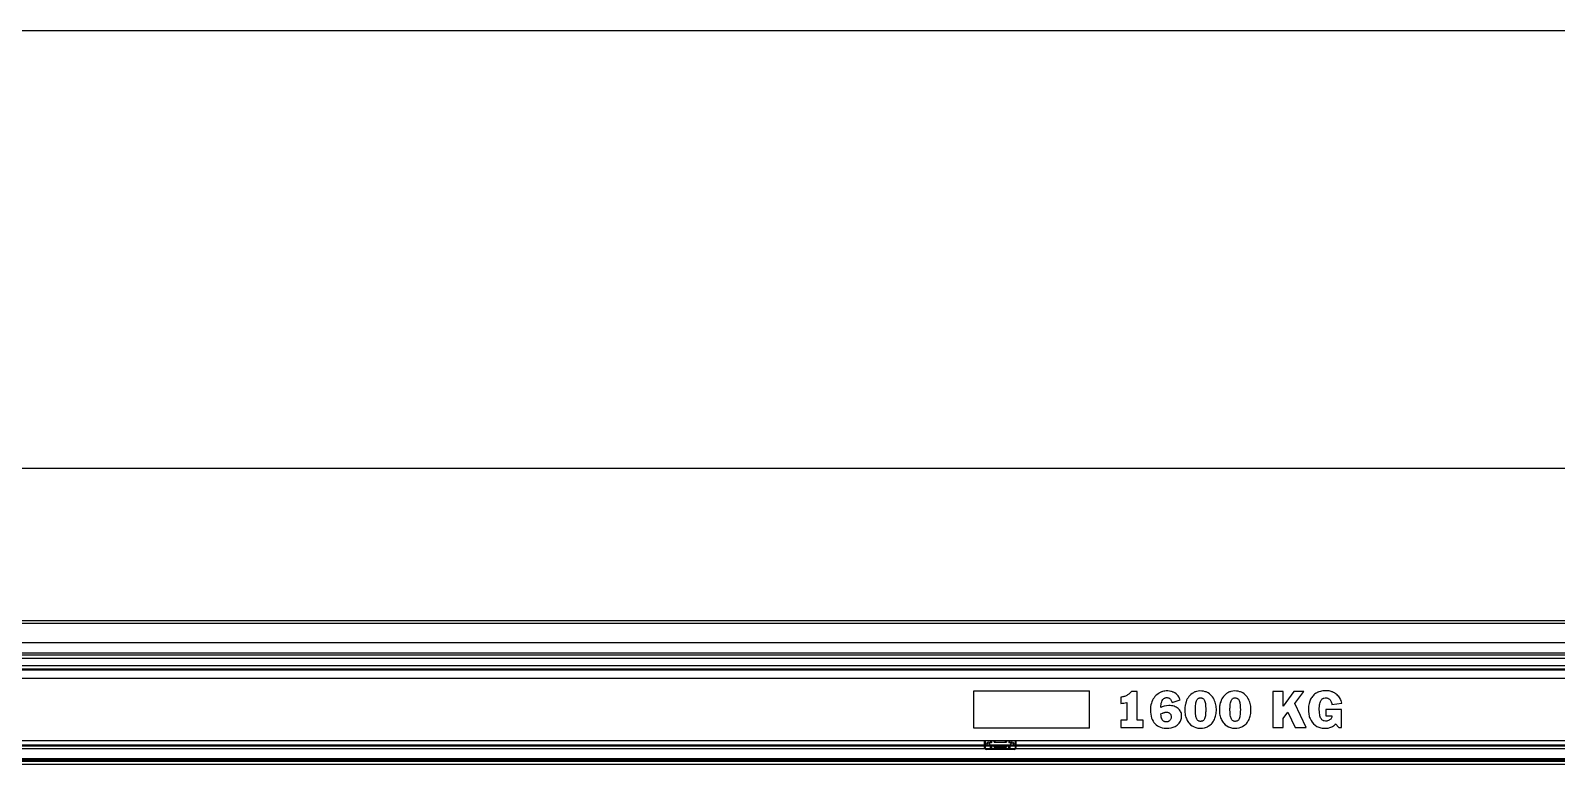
# Model space of a CAD drawing. Header units: centimetres. Extents: x 470464 to 524273, y 49611 to 59074.
# Drawn here: x 508490 to 508734.1, y 50569.8 to 50687.1 of the extents above; entities that cross this region are included whole.
import ezdxf

# ---------------------------------------------------------------- set-up
doc = ezdxf.new("R2010")
doc.units = ezdxf.units.CM
doc.header["$MEASUREMENT"] = 0
doc.layers.add('vinç', color=7, linetype='Continuous')

# ---------------------------------------------------------------- blocks, each defined once
blk = doc.blocks.new('dytjtyjtydhrshtjy')
at = {"color": 2, "linetype": 'Continuous', "lineweight": 25}
for p, q in [((427789.41, 68782.76), (427159.02, 68782.76)), ((427789.41, 68782.33), (427159.02, 68782.33)), ((427789.41, 68779.28), (427159.02, 68779.28)), ((427789.41, 68777.61), (427159.02, 68777.61)), ((427159.02, 68777.35), (427780.02, 68777.35)), ((427778.82, 68776.75), (427159.02, 68776.75)), ((427159.02, 68775.66), (427778.91, 68775.66)), ((427780.02, 68775.06), (427159.02, 68775.06)), ((427789.41, 68774.91), (427159.02, 68774.91)), ((427789.41, 68773.57), (427159.02, 68773.57)), ((427545.92, 68765.61), (427545.92, 68771.61)), ((427545.92, 68771.61), (427564.42, 68771.61)), ((427564.42, 68765.61), (427564.42, 68771.61)), ((427572.06, 68771.5), (427571.18, 68771.5)), ((427572.06, 68766.9), (427572.06, 68771.5)), ((427575.23, 68770.97), (427575.07, 68770.82)), ((427575.4, 68771.1), (427575.23, 68770.97)), ((427575.57, 68771.22), (427575.4, 68771.1)), ((427576.32, 68771.51), (427576.13, 68771.46)), ((427576.51, 68771.54), (427576.32, 68771.51)), ((427576.71, 68771.56), (427576.51, 68771.54)), ((427576.76, 68771.56), (427576.71, 68771.56)), ((427576.82, 68771.56), (427576.76, 68771.56)), ((427576.95, 68771.56), (427576.82, 68771.56)), ((427577.22, 68771.53), (427576.95, 68771.56)), ((427577.46, 68771.49), (427577.22, 68771.53)), ((427578.28, 68771.12), (427578.1, 68771.25)), ((427578.45, 68770.97), (427578.28, 68771.12)), ((427578.6, 68770.8), (427578.45, 68770.97)), ((427580.49, 68770.85), (427580.33, 68770.67)), ((427580.66, 68771.02), (427580.49, 68770.85)), ((427580.85, 68771.16), (427580.66, 68771.02)), ((427581.06, 68771.29), (427580.85, 68771.16)), ((427581.81, 68771.53), (427581.54, 68771.48)), ((427582.1, 68771.56), (427581.81, 68771.53)), ((427582.41, 68771.55), (427582.1, 68771.56)), ((427582.7, 68771.52), (427582.41, 68771.55)), ((427582.96, 68771.45), (427582.7, 68771.52)), ((427583.63, 68771.12), (427583.43, 68771.25)), ((427583.81, 68770.96), (427583.63, 68771.12)), ((427583.98, 68770.79), (427583.81, 68770.96)), ((427586.02, 68770.85), (427585.87, 68770.67)), ((427586.19, 68771.02), (427586.02, 68770.85)), ((427586.38, 68771.16), (427586.19, 68771.02)), ((427586.59, 68771.29), (427586.38, 68771.16)), ((427587.34, 68771.53), (427587.07, 68771.48)), ((427587.64, 68771.56), (427587.34, 68771.53)), ((427587.94, 68771.55), (427587.64, 68771.56)), ((427588.23, 68771.52), (427587.94, 68771.55)), ((427588.49, 68771.45), (427588.23, 68771.52)), ((427589.16, 68771.12), (427588.96, 68771.25)), ((427589.35, 68770.96), (427589.16, 68771.12)), ((427589.51, 68770.79), (427589.35, 68770.96)), ((427595.43, 68771.5), (427593.78, 68771.5)), ((427593.78, 68771.5), (427593.78, 68765.7)), ((427595.43, 68769.15), (427595.43, 68771.5)), ((427597.14, 68771.5), (427595.43, 68769.15)), ((427598.72, 68771.5), (427597.14, 68771.5)), ((427597.3, 68769.58), (427598.72, 68771.5)), ((427600.32, 68770.93), (427600.2, 68770.81)), ((427600.45, 68771.04), (427600.32, 68770.93)), ((427600.58, 68771.14), (427600.45, 68771.04)), ((427601.37, 68771.5), (427601.2, 68771.45)), ((427601.55, 68771.54), (427601.37, 68771.5)), ((427601.74, 68771.57), (427601.55, 68771.54)), ((427601.94, 68771.59), (427601.74, 68771.57)), ((427602.14, 68771.6), (427601.94, 68771.59)), ((427602.35, 68771.6), (427602.14, 68771.6)), ((427602.55, 68771.59), (427602.35, 68771.6)), ((427602.75, 68771.56), (427602.55, 68771.59)), ((427602.94, 68771.53), (427602.75, 68771.56)), ((427603.12, 68771.48), (427602.94, 68771.53)), ((427603.92, 68771.06), (427603.78, 68771.16)), ((427604.06, 68770.94), (427603.92, 68771.06)), ((427604.18, 68770.81), (427604.06, 68770.94)), ((427569.44, 68770.56), (427569.44, 68769.56)), ((427570.41, 68769.73), (427570.41, 68766.9)), ((427574.19, 68768.79), (427574.18, 68768.49)), ((427574.18, 68768.49), (427574.19, 68768.15)), ((427574.22, 68769.08), (427574.19, 68768.79)), ((427574.27, 68769.35), (427574.22, 68769.08)), ((427574.34, 68769.6), (427574.27, 68769.35)), ((427574.43, 68769.85), (427574.34, 68769.6)), ((427574.53, 68770.07), (427574.43, 68769.85)), ((427574.64, 68770.28), (427574.53, 68770.07)), ((427574.77, 68770.48), (427574.64, 68770.28)), ((427574.91, 68770.66), (427574.77, 68770.48)), ((427575.07, 68770.82), (427574.91, 68770.66)), ((427575.84, 68768.99), (427575.85, 68769.19)), ((427575.84, 68768.92), (427575.84, 68768.92)), ((427575.85, 68768.92), (427575.84, 68768.92)), ((427575.85, 68769.19), (427575.88, 68769.4)), ((427575.87, 68768.93), (427575.85, 68768.92)), ((427576.04, 68769.01), (427575.87, 68768.93)), ((427575.88, 68769.4), (427575.93, 68769.62)), ((427575.93, 68769.62), (427575.99, 68769.83)), ((427575.99, 68769.83), (427576.08, 68770.03)), ((427576.22, 68769.08), (427576.04, 68769.01)), ((427576.08, 68770.03), (427576.19, 68770.21)), ((427576.19, 68770.21), (427576.34, 68770.35)), ((427576.4, 68769.13), (427576.22, 68769.08)), ((427576.34, 68770.35), (427576.42, 68770.41)), ((427576.77, 68769.19), (427576.4, 68769.13)), ((427576.51, 68770.45), (427576.61, 68770.48)), ((427576.61, 68770.48), (427576.72, 68770.5)), ((427576.72, 68770.5), (427576.84, 68770.5)), ((427577.14, 68769.22), (427576.77, 68769.19)), ((427576.84, 68770.5), (427576.96, 68770.49)), ((427576.96, 68770.49), (427577.06, 68770.46)), ((427577.24, 68769.22), (427577.14, 68769.22)), ((427577.16, 68770.42), (427577.24, 68770.36)), ((427577.24, 68770.36), (427577.32, 68770.3)), ((427577.35, 68769.22), (427577.24, 68769.22)), ((427577.32, 68770.3), (427577.39, 68770.23)), ((427577.57, 68769.2), (427577.35, 68769.22)), ((427577.39, 68770.23), (427577.45, 68770.14)), ((427577.45, 68770.14), (427577.55, 68769.95)), ((427577.55, 68769.95), (427577.64, 68769.71)), ((427577.78, 68769.17), (427577.57, 68769.2)), ((427577.64, 68769.71), (427578.96, 68770.13)), ((427577.97, 68769.12), (427577.78, 68769.17)), ((427578.16, 68769.05), (427577.97, 68769.12)), ((427578.32, 68768.97), (427578.16, 68769.05)), ((427578.48, 68768.88), (427578.32, 68768.97)), ((427578.62, 68768.78), (427578.48, 68768.88)), ((427578.73, 68770.6), (427578.6, 68770.8)), ((427578.74, 68768.66), (427578.62, 68768.78)), ((427578.86, 68770.38), (427578.73, 68770.6)), ((427578.85, 68768.53), (427578.74, 68768.66)), ((427578.94, 68768.4), (427578.85, 68768.53)), ((427578.96, 68770.13), (427578.86, 68770.38)), ((427579.7, 68768.99), (427579.68, 68768.78)), ((427579.68, 68768.78), (427579.68, 68768.58)), ((427579.68, 68768.58), (427579.68, 68768.35)), ((427579.73, 68769.21), (427579.7, 68768.99)), ((427579.77, 68769.42), (427579.75, 68769.31)), ((427579.83, 68769.64), (427579.77, 68769.42)), ((427579.9, 68769.85), (427579.83, 68769.64)), ((427579.98, 68770.07), (427579.9, 68769.85)), ((427580.08, 68770.28), (427579.98, 68770.07)), ((427580.2, 68770.48), (427580.08, 68770.28)), ((427580.33, 68770.67), (427580.2, 68770.48)), ((427581.39, 68769.14), (427581.4, 68769.25)), ((427581.4, 68769.25), (427581.43, 68769.47)), ((427581.43, 68769.47), (427581.46, 68769.66)), ((427581.46, 68769.66), (427581.5, 68769.83)), ((427581.5, 68769.83), (427581.55, 68769.97)), ((427581.55, 68769.97), (427581.6, 68770.09)), ((427581.6, 68770.09), (427581.66, 68770.19)), ((427581.66, 68770.19), (427581.72, 68770.27)), ((427581.72, 68770.27), (427581.8, 68770.34)), ((427581.87, 68770.39), (427581.96, 68770.42)), ((427581.96, 68770.42), (427582.04, 68770.44)), ((427582.04, 68770.44), (427582.14, 68770.45)), ((427582.14, 68770.45), (427582.23, 68770.46)), ((427582.23, 68770.46), (427582.33, 68770.45)), ((427582.33, 68770.45), (427582.42, 68770.43)), ((427582.42, 68770.43), (427582.5, 68770.4)), ((427582.58, 68770.36), (427582.66, 68770.3)), ((427582.66, 68770.3), (427582.72, 68770.23)), ((427582.72, 68770.23), (427582.79, 68770.14)), ((427582.79, 68770.14), (427582.84, 68770.02)), ((427582.84, 68770.02), (427582.89, 68769.89)), ((427582.89, 68769.89), (427582.93, 68769.74)), ((427582.93, 68769.74), (427582.97, 68769.56)), ((427582.97, 68769.56), (427582.98, 68769.46)), ((427583, 68769.36), (427583.01, 68769.25)), ((427583.01, 68769.25), (427583.02, 68769.13)), ((427584.12, 68770.61), (427583.98, 68770.79)), ((427584.25, 68770.42), (427584.12, 68770.61)), ((427584.36, 68770.21), (427584.25, 68770.42)), ((427584.46, 68770), (427584.36, 68770.21)), ((427584.54, 68769.78), (427584.46, 68770)), ((427584.61, 68769.56), (427584.54, 68769.78)), ((427584.66, 68769.34), (427584.61, 68769.56)), ((427584.69, 68769.12), (427584.66, 68769.34)), ((427584.72, 68768.91), (427584.69, 68769.12)), ((427584.73, 68768.7), (427584.72, 68768.91)), ((427585.22, 68768.78), (427585.21, 68768.58)), ((427585.21, 68768.58), (427585.22, 68768.35)), ((427585.23, 68768.99), (427585.22, 68768.78)), ((427585.26, 68769.21), (427585.23, 68768.99)), ((427585.3, 68769.42), (427585.28, 68769.31)), ((427585.36, 68769.64), (427585.3, 68769.42)), ((427585.43, 68769.85), (427585.36, 68769.64)), ((427585.52, 68770.07), (427585.43, 68769.85)), ((427585.62, 68770.28), (427585.52, 68770.07)), ((427585.73, 68770.48), (427585.62, 68770.28)), ((427585.87, 68770.67), (427585.73, 68770.48)), ((427586.93, 68769.14), (427586.94, 68769.25)), ((427586.94, 68769.25), (427586.96, 68769.47)), ((427586.96, 68769.47), (427586.99, 68769.66)), ((427586.99, 68769.66), (427587.03, 68769.83)), ((427587.03, 68769.83), (427587.08, 68769.97)), ((427587.08, 68769.97), (427587.13, 68770.09)), ((427587.13, 68770.09), (427587.19, 68770.19)), ((427587.19, 68770.19), (427587.26, 68770.27)), ((427587.26, 68770.27), (427587.33, 68770.34)), ((427587.41, 68770.39), (427587.49, 68770.42)), ((427587.49, 68770.42), (427587.58, 68770.44)), ((427587.58, 68770.44), (427587.67, 68770.45)), ((427587.67, 68770.45), (427587.77, 68770.46)), ((427587.77, 68770.46), (427587.86, 68770.45)), ((427587.86, 68770.45), (427587.95, 68770.43)), ((427587.95, 68770.43), (427588.04, 68770.4)), ((427588.12, 68770.36), (427588.19, 68770.3)), ((427588.19, 68770.3), (427588.26, 68770.23)), ((427588.26, 68770.23), (427588.32, 68770.14)), ((427588.32, 68770.14), (427588.38, 68770.02)), ((427588.38, 68770.02), (427588.43, 68769.89)), ((427588.43, 68769.89), (427588.47, 68769.74)), ((427588.47, 68769.74), (427588.5, 68769.56)), ((427588.5, 68769.56), (427588.52, 68769.46)), ((427588.53, 68769.36), (427588.54, 68769.25)), ((427588.54, 68769.25), (427588.55, 68769.13)), ((427589.66, 68770.61), (427589.51, 68770.79)), ((427589.78, 68770.42), (427589.66, 68770.61)), ((427589.9, 68770.21), (427589.78, 68770.42)), ((427589.99, 68770), (427589.9, 68770.21)), ((427590.07, 68769.78), (427589.99, 68770)), ((427590.14, 68769.56), (427590.07, 68769.78)), ((427590.19, 68769.34), (427590.14, 68769.56)), ((427590.23, 68769.12), (427590.19, 68769.34)), ((427590.25, 68768.91), (427590.23, 68769.12)), ((427590.27, 68768.7), (427590.25, 68768.91)), ((427599.1, 68765.7), (427597.3, 68769.58)), ((427599.46, 68768.94), (427599.45, 68768.73)), ((427599.45, 68768.73), (427599.46, 68768.29)), ((427599.48, 68769.15), (427599.46, 68768.94)), ((427599.55, 68769.55), (427599.48, 68769.15)), ((427599.66, 68769.91), (427599.55, 68769.55)), ((427599.73, 68770.08), (427599.66, 68769.91)), ((427599.81, 68770.24), (427599.73, 68770.08)), ((427599.89, 68770.4), (427599.81, 68770.24)), ((427599.99, 68770.54), (427599.89, 68770.4)), ((427600.09, 68770.68), (427599.99, 68770.54)), ((427600.2, 68770.81), (427600.09, 68770.68)), ((427601.2, 68768.82), (427601.22, 68769.09)), ((427601.2, 68768.54), (427601.2, 68768.82)), ((427601.21, 68768.26), (427601.2, 68768.54)), ((427601.22, 68769.09), (427601.24, 68769.32)), ((427601.24, 68769.32), (427601.28, 68769.52)), ((427601.28, 68769.52), (427601.33, 68769.7)), ((427601.33, 68769.7), (427601.38, 68769.86)), ((427601.38, 68769.86), (427601.44, 68769.99)), ((427601.44, 68769.99), (427601.51, 68770.11)), ((427601.51, 68770.11), (427601.59, 68770.2)), ((427601.59, 68770.2), (427601.67, 68770.28)), ((427601.67, 68770.28), (427601.76, 68770.34)), ((427601.85, 68770.39), (427601.94, 68770.42)), ((427601.94, 68770.42), (427602.14, 68770.45)), ((427602.14, 68770.45), (427602.24, 68770.45)), ((427602.24, 68770.45), (427602.38, 68770.44)), ((427602.25, 68768.6), (427602.25, 68767.59)), ((427604.77, 68768.6), (427602.25, 68768.6)), ((427602.38, 68770.44), (427602.51, 68770.41)), ((427602.62, 68770.37), (427602.73, 68770.3)), ((427602.73, 68770.3), (427602.83, 68770.23)), ((427602.83, 68770.23), (427602.91, 68770.14)), ((427602.91, 68770.14), (427602.99, 68770.04)), ((427602.99, 68770.04), (427603.05, 68769.94)), ((427603.05, 68769.94), (427603.11, 68769.82)), ((427603.11, 68769.82), (427603.18, 68769.57)), ((427603.18, 68769.57), (427603.21, 68769.43)), ((427603.21, 68769.39), (427604.8, 68769.6)), ((427604.3, 68770.67), (427604.18, 68770.81)), ((427604.41, 68770.53), (427604.3, 68770.67)), ((427604.51, 68770.37), (427604.41, 68770.53)), ((427604.59, 68770.2), (427604.51, 68770.37)), ((427604.67, 68770.02), (427604.59, 68770.2)), ((427604.74, 68769.83), (427604.67, 68770.02)), ((427604.79, 68769.63), (427604.74, 68769.83)), ((427604.77, 68765.7), (427604.77, 68768.6)), ((427569.44, 68766.9), (427569.44, 68765.7)), ((427570.41, 68766.9), (427569.44, 68766.9)), ((427573, 68766.9), (427572.06, 68766.9)), ((427573, 68765.7), (427573, 68766.9)), ((427574.19, 68768.15), (427574.23, 68767.83)), ((427574.23, 68767.83), (427574.29, 68767.53)), ((427574.29, 68767.53), (427574.37, 68767.24)), ((427574.37, 68767.24), (427574.47, 68766.98)), ((427574.47, 68766.98), (427574.6, 68766.74)), ((427574.6, 68766.74), (427574.75, 68766.52)), ((427574.75, 68766.52), (427574.92, 68766.32)), ((427574.92, 68766.32), (427575.11, 68766.15)), ((427575.11, 68766.15), (427575.32, 68765.99)), ((427575.32, 68765.99), (427575.55, 68765.87)), ((427575.84, 68767.9), (427576.1, 68768.01)), ((427575.88, 68767.58), (427575.84, 68767.9)), ((427575.9, 68767.48), (427575.89, 68767.55)), ((427575.91, 68767.4), (427575.9, 68767.48)), ((427575.93, 68767.33), (427575.91, 68767.4)), ((427575.95, 68767.25), (427575.93, 68767.33)), ((427575.97, 68767.17), (427575.95, 68767.25)), ((427576, 68767.1), (427575.97, 68767.17)), ((427576.04, 68767.03), (427576, 68767.1)), ((427576.08, 68766.95), (427576.04, 68767.03)), ((427576.12, 68766.89), (427576.08, 68766.95)), ((427576.1, 68768.01), (427576.11, 68768.02)), ((427576.11, 68768.02), (427576.15, 68768.03)), ((427576.17, 68766.83), (427576.12, 68766.89)), ((427576.15, 68768.03), (427576.23, 68768.06)), ((427576.23, 68766.77), (427576.17, 68766.83)), ((427576.23, 68768.06), (427576.3, 68768.09)), ((427576.3, 68766.72), (427576.23, 68766.77)), ((427576.3, 68768.09), (427576.39, 68768.11)), ((427576.38, 68766.68), (427576.3, 68766.72)), ((427576.42, 68766.66), (427576.38, 68766.68)), ((427576.39, 68768.11), (427576.47, 68768.13)), ((427576.46, 68766.65), (427576.42, 68766.66)), ((427576.5, 68766.63), (427576.46, 68766.65)), ((427576.47, 68768.13), (427576.55, 68768.15)), ((427576.55, 68766.62), (427576.5, 68766.63)), ((427576.55, 68768.15), (427576.64, 68768.16)), ((427576.6, 68766.62), (427576.55, 68766.62)), ((427576.65, 68766.61), (427576.6, 68766.62)), ((427576.64, 68768.16), (427576.72, 68768.16)), ((427576.71, 68766.61), (427576.65, 68766.61)), ((427576.76, 68766.61), (427576.71, 68766.61)), ((427576.72, 68768.16), (427576.76, 68768.16)), ((427576.76, 68768.16), (427576.78, 68768.16)), ((427576.82, 68766.61), (427576.76, 68766.61)), ((427576.78, 68768.16), (427576.81, 68768.16)), ((427576.81, 68768.16), (427576.91, 68768.16)), ((427576.87, 68766.62), (427576.82, 68766.61)), ((427576.92, 68766.63), (427576.87, 68766.62)), ((427576.91, 68768.16), (427577, 68768.14)), ((427576.97, 68766.65), (427576.92, 68766.63)), ((427577.02, 68766.66), (427576.97, 68766.65)), ((427577, 68768.14), (427577.09, 68768.11)), ((427577.07, 68766.68), (427577.02, 68766.66)), ((427577.11, 68766.71), (427577.07, 68766.68)), ((427577.09, 68768.11), (427577.17, 68768.08)), ((427577.15, 68766.73), (427577.11, 68766.71)), ((427577.23, 68766.79), (427577.15, 68766.73)), ((427577.17, 68768.08), (427577.24, 68768.03)), ((427577.3, 68766.86), (427577.23, 68766.79)), ((427577.24, 68768.03), (427577.3, 68767.98)), ((427577.3, 68767.98), (427577.36, 68767.92)), ((427577.36, 68766.94), (427577.3, 68766.86)), ((427577.36, 68767.92), (427577.4, 68767.85)), ((427577.4, 68767.02), (427577.36, 68766.94)), ((427577.4, 68767.85), (427577.44, 68767.78)), ((427577.45, 68767.11), (427577.4, 68767.02)), ((427577.44, 68767.78), (427577.47, 68767.69)), ((427577.48, 68767.21), (427577.45, 68767.11)), ((427577.47, 68767.69), (427577.49, 68767.61)), ((427577.5, 68767.3), (427577.48, 68767.21)), ((427577.49, 68767.61), (427577.5, 68767.51)), ((427577.51, 68767.41), (427577.5, 68767.3)), ((427578.15, 68765.9), (427578.3, 68765.98)), ((427578.3, 68765.98), (427578.44, 68766.08)), ((427578.44, 68766.08), (427578.57, 68766.19)), ((427578.57, 68766.19), (427578.68, 68766.3)), ((427578.68, 68766.3), (427578.79, 68766.43)), ((427578.79, 68766.43), (427578.89, 68766.57)), ((427578.89, 68766.57), (427578.97, 68766.72)), ((427579.02, 68768.26), (427578.94, 68768.4)), ((427578.97, 68766.72), (427579.04, 68766.88)), ((427579.08, 68768.11), (427579.02, 68768.26)), ((427579.04, 68766.88), (427579.09, 68767.05)), ((427579.13, 68767.95), (427579.08, 68768.11)), ((427579.09, 68767.05), (427579.13, 68767.23)), ((427579.15, 68767.79), (427579.13, 68767.95)), ((427579.13, 68767.23), (427579.15, 68767.42)), ((427579.16, 68767.62), (427579.15, 68767.79)), ((427579.15, 68767.42), (427579.16, 68767.62)), ((427579.68, 68768.35), (427579.7, 68768.13)), ((427579.7, 68768.13), (427579.72, 68767.92)), ((427579.72, 68767.92), (427579.76, 68767.71)), ((427579.76, 68767.71), (427579.81, 68767.52)), ((427579.81, 68767.52), (427579.86, 68767.33)), ((427579.86, 68767.33), (427579.93, 68767.15)), ((427579.93, 68767.15), (427580, 68766.98)), ((427580, 68766.98), (427580.08, 68766.82)), ((427580.08, 68766.82), (427580.17, 68766.67)), ((427580.17, 68766.67), (427580.27, 68766.53)), ((427580.27, 68766.53), (427580.38, 68766.4)), ((427580.38, 68766.4), (427580.61, 68766.17)), ((427580.61, 68766.17), (427580.87, 68765.97)), ((427580.87, 68765.97), (427581.16, 68765.81)), ((427581.39, 68768.03), (427581.39, 68768.16)), ((427581.4, 68767.91), (427581.39, 68768.03)), ((427581.41, 68767.8), (427581.4, 68767.91)), ((427581.43, 68767.69), (427581.41, 68767.8)), ((427581.46, 68767.5), (427581.43, 68767.69)), ((427581.5, 68767.34), (427581.46, 68767.5)), ((427581.54, 68767.19), (427581.5, 68767.34)), ((427581.6, 68767.07), (427581.54, 68767.19)), ((427581.66, 68766.97), (427581.6, 68767.07)), ((427581.72, 68766.89), (427581.66, 68766.97)), ((427581.79, 68766.82), (427581.72, 68766.89)), ((427581.87, 68766.77), (427581.79, 68766.82)), ((427581.95, 68766.74), (427581.87, 68766.77)), ((427582.04, 68766.71), (427581.95, 68766.74)), ((427582.13, 68766.7), (427582.04, 68766.71)), ((427582.23, 68766.7), (427582.13, 68766.7)), ((427582.32, 68766.71), (427582.23, 68766.7)), ((427582.41, 68766.72), (427582.32, 68766.71)), ((427582.5, 68766.75), (427582.41, 68766.72)), ((427582.58, 68766.79), (427582.5, 68766.75)), ((427582.65, 68766.85), (427582.58, 68766.79)), ((427582.72, 68766.92), (427582.65, 68766.85)), ((427582.78, 68767.02), (427582.72, 68766.92)), ((427582.84, 68767.13), (427582.78, 68767.02)), ((427582.89, 68767.26), (427582.84, 68767.13)), ((427582.93, 68767.41), (427582.89, 68767.26)), ((427582.97, 68767.59), (427582.93, 68767.41)), ((427583, 68767.79), (427582.97, 68767.59)), ((427583.02, 68768.03), (427583, 68767.79)), ((427583.02, 68768.15), (427583.02, 68768.03)), ((427583.43, 68765.91), (427583.7, 68766.09)), ((427583.7, 68766.09), (427583.95, 68766.31)), ((427583.95, 68766.31), (427584.06, 68766.43)), ((427584.06, 68766.43), (427584.16, 68766.57)), ((427584.16, 68766.57), (427584.26, 68766.71)), ((427584.26, 68766.71), (427584.35, 68766.86)), ((427584.35, 68766.86), (427584.43, 68767.02)), ((427584.43, 68767.02), (427584.5, 68767.19)), ((427584.5, 68767.19), (427584.56, 68767.37)), ((427584.56, 68767.37), (427584.62, 68767.56)), ((427584.62, 68767.56), (427584.66, 68767.76)), ((427584.66, 68767.76), (427584.69, 68767.97)), ((427584.69, 68767.97), (427584.72, 68768.18)), ((427584.72, 68768.18), (427584.73, 68768.4)), ((427585.22, 68768.35), (427585.23, 68768.13)), ((427585.23, 68768.13), (427585.26, 68767.92)), ((427585.26, 68767.92), (427585.29, 68767.71)), ((427585.29, 68767.71), (427585.34, 68767.52)), ((427585.34, 68767.52), (427585.4, 68767.33)), ((427585.4, 68767.33), (427585.46, 68767.15)), ((427585.46, 68767.15), (427585.53, 68766.98)), ((427585.53, 68766.98), (427585.62, 68766.82)), ((427585.62, 68766.82), (427585.71, 68766.67)), ((427585.71, 68766.67), (427585.8, 68766.53)), ((427585.8, 68766.53), (427585.91, 68766.4)), ((427585.91, 68766.4), (427586.14, 68766.17)), ((427586.14, 68766.17), (427586.4, 68765.97)), ((427586.4, 68765.97), (427586.69, 68765.81)), ((427586.93, 68768.03), (427586.92, 68768.16)), ((427586.94, 68767.91), (427586.93, 68768.03)), ((427586.95, 68767.8), (427586.94, 68767.91)), ((427586.96, 68767.69), (427586.95, 68767.8)), ((427586.99, 68767.5), (427586.96, 68767.69)), ((427587.03, 68767.34), (427586.99, 68767.5)), ((427587.08, 68767.19), (427587.03, 68767.34)), ((427587.13, 68767.07), (427587.08, 68767.19)), ((427587.19, 68766.97), (427587.13, 68767.07)), ((427587.25, 68766.89), (427587.19, 68766.97)), ((427587.33, 68766.82), (427587.25, 68766.89)), ((427587.4, 68766.77), (427587.33, 68766.82)), ((427587.49, 68766.74), (427587.4, 68766.77)), ((427587.57, 68766.71), (427587.49, 68766.74)), ((427587.67, 68766.7), (427587.57, 68766.71)), ((427587.76, 68766.7), (427587.67, 68766.7)), ((427587.86, 68766.71), (427587.76, 68766.7)), ((427587.95, 68766.72), (427587.86, 68766.71)), ((427588.03, 68766.75), (427587.95, 68766.72)), ((427588.11, 68766.79), (427588.03, 68766.75)), ((427588.19, 68766.85), (427588.11, 68766.79)), ((427588.26, 68766.92), (427588.19, 68766.85)), ((427588.32, 68767.02), (427588.26, 68766.92)), ((427588.37, 68767.13), (427588.32, 68767.02)), ((427588.42, 68767.26), (427588.37, 68767.13)), ((427588.47, 68767.41), (427588.42, 68767.26)), ((427588.5, 68767.59), (427588.47, 68767.41)), ((427588.53, 68767.79), (427588.5, 68767.59)), ((427588.55, 68768.03), (427588.53, 68767.79)), ((427588.56, 68768.15), (427588.55, 68768.03)), ((427588.97, 68765.91), (427589.24, 68766.09)), ((427589.24, 68766.09), (427589.48, 68766.31)), ((427589.48, 68766.31), (427589.59, 68766.43)), ((427589.59, 68766.43), (427589.7, 68766.57)), ((427589.7, 68766.57), (427589.79, 68766.71)), ((427589.79, 68766.71), (427589.88, 68766.86)), ((427589.88, 68766.86), (427589.96, 68767.02)), ((427589.96, 68767.02), (427590.03, 68767.19)), ((427590.03, 68767.19), (427590.1, 68767.37)), ((427590.1, 68767.37), (427590.15, 68767.56)), ((427590.15, 68767.56), (427590.19, 68767.76)), ((427590.19, 68767.76), (427590.23, 68767.97)), ((427590.23, 68767.97), (427590.25, 68768.18)), ((427590.25, 68768.18), (427590.27, 68768.4)), ((427595.43, 68767.17), (427596.19, 68768.18)), ((427595.43, 68765.7), (427595.43, 68767.17)), ((427596.19, 68768.18), (427597.33, 68765.7)), ((427599.46, 68768.29), (427599.51, 68767.88)), ((427599.51, 68767.88), (427599.59, 68767.5)), ((427599.59, 68767.5), (427599.65, 68767.32)), ((427599.65, 68767.32), (427599.71, 68767.15)), ((427599.71, 68767.15), (427599.87, 68766.83)), ((427599.87, 68766.83), (427600.06, 68766.55)), ((427600.06, 68766.55), (427600.28, 68766.29)), ((427600.28, 68766.29), (427600.53, 68766.08)), ((427600.53, 68766.08), (427600.81, 68765.9)), ((427601.23, 68768.01), (427601.21, 68768.26)), ((427601.26, 68767.79), (427601.23, 68768.01)), ((427601.3, 68767.6), (427601.26, 68767.79)), ((427601.35, 68767.43), (427601.3, 68767.6)), ((427601.41, 68767.28), (427601.35, 68767.43)), ((427601.47, 68767.15), (427601.41, 68767.28)), ((427601.55, 68767.05), (427601.47, 68767.15)), ((427601.62, 68766.96), (427601.55, 68767.05)), ((427601.71, 68766.89), (427601.62, 68766.96)), ((427601.8, 68766.84), (427601.71, 68766.89)), ((427601.89, 68766.8), (427601.8, 68766.84)), ((427601.98, 68766.77), (427601.89, 68766.8)), ((427602.18, 68766.75), (427601.98, 68766.77)), ((427602.29, 68766.75), (427602.18, 68766.75)), ((427602.25, 68767.59), (427603.22, 68767.59)), ((427602.42, 68766.76), (427602.29, 68766.75)), ((427602.53, 68766.79), (427602.42, 68766.76)), ((427602.65, 68766.83), (427602.53, 68766.79)), ((427602.75, 68766.87), (427602.65, 68766.83)), ((427602.85, 68766.93), (427602.75, 68766.87)), ((427602.94, 68767), (427602.85, 68766.93)), ((427603.02, 68767.08), (427602.94, 68767)), ((427603.09, 68767.17), (427603.02, 68767.08)), ((427603.14, 68767.26), (427603.09, 68767.17)), ((427603.18, 68767.37), (427603.14, 68767.26)), ((427603.21, 68767.48), (427603.18, 68767.37)), ((427603.33, 68765.89), (427603.46, 68765.97)), ((427603.46, 68765.97), (427603.58, 68766.06)), ((427603.58, 68766.06), (427603.69, 68766.17)), ((427603.69, 68766.17), (427603.78, 68766.28)), ((427603.78, 68766.28), (427603.8, 68766.32)), ((427603.8, 68766.32), (427604.3, 68765.7)), ((427159.02, 68763.64), (427789.41, 68763.64)), ((427564.42, 68765.61), (427545.92, 68765.61)), ((427569.44, 68765.7), (427573, 68765.7)), ((427575.55, 68765.87), (427575.8, 68765.76)), ((427575.8, 68765.76), (427576.07, 68765.68)), ((427576.07, 68765.68), (427576.36, 68765.63)), ((427576.36, 68765.63), (427576.61, 68765.61)), ((427576.61, 68765.61), (427577.08, 68765.61)), ((427577.08, 68765.61), (427577.12, 68765.61)), ((427577.12, 68765.61), (427577.49, 68765.66)), ((427577.49, 68765.66), (427577.66, 68765.7)), ((427577.66, 68765.7), (427577.83, 68765.76)), ((427577.83, 68765.76), (427578, 68765.82)), ((427578, 68765.82), (427578.15, 68765.9)), ((427581.16, 68765.81), (427581.46, 68765.7)), ((427581.46, 68765.7), (427581.79, 68765.63)), ((427581.79, 68765.63), (427582.04, 68765.61)), ((427582.04, 68765.61), (427582.34, 68765.61)), ((427582.34, 68765.61), (427582.49, 68765.61)), ((427582.49, 68765.61), (427582.82, 68765.67)), ((427582.82, 68765.67), (427583.14, 68765.77)), ((427583.14, 68765.77), (427583.29, 68765.83)), ((427583.29, 68765.83), (427583.43, 68765.91)), ((427586.69, 68765.81), (427587, 68765.7)), ((427587, 68765.7), (427587.33, 68765.63)), ((427587.33, 68765.63), (427587.58, 68765.61)), ((427587.58, 68765.61), (427587.88, 68765.61)), ((427587.88, 68765.61), (427588.02, 68765.61)), ((427588.02, 68765.61), (427588.36, 68765.67)), ((427588.36, 68765.67), (427588.67, 68765.77)), ((427588.67, 68765.77), (427588.82, 68765.83)), ((427588.82, 68765.83), (427588.97, 68765.91)), ((427593.78, 68765.7), (427595.43, 68765.7)), ((427597.33, 68765.7), (427599.1, 68765.7)), ((427600.81, 68765.9), (427601.12, 68765.76)), ((427601.12, 68765.76), (427601.29, 68765.71)), ((427601.29, 68765.71), (427601.46, 68765.67)), ((427601.46, 68765.67), (427601.63, 68765.63)), ((427601.63, 68765.63), (427601.81, 68765.61)), ((427601.81, 68765.61), (427601.89, 68765.61)), ((427601.89, 68765.61), (427602.32, 68765.61)), ((427602.32, 68765.61), (427602.59, 68765.64)), ((427602.59, 68765.64), (427602.89, 68765.71)), ((427602.89, 68765.71), (427603.19, 68765.82)), ((427603.19, 68765.82), (427603.33, 68765.89)), ((427604.3, 68765.7), (427604.77, 68765.7)), ((427159.02, 68762.96), (427789.41, 68762.96)), ((427159.02, 68762.77), (427780.02, 68762.77)), ((427778.99, 68762.33), (427159.02, 68762.33)), ((427547.67, 68762.51), (427547.67, 68763.46)), ((427547.77, 68762.41), (427547.69, 68762.41)), ((427547.77, 68763.46), (427547.77, 68762.31)), ((427547.77, 68762.31), (427548.62, 68762.31)), ((427552.37, 68762.21), (427547.97, 68762.21)), ((427548.79, 68763.26), (427548.49, 68763.26)), ((427548.49, 68762.86), (427548.79, 68762.86)), ((427548.62, 68763.46), (427548.62, 68763.26)), ((427548.62, 68762.31), (427548.62, 68762.86)), ((427548.62, 68762.31), (427548.79, 68762.31)), ((427548.79, 68763.46), (427548.79, 68763.26)), ((427548.79, 68762.86), (427548.79, 68762.31)), ((427548.79, 68762.31), (427551.55, 68762.31)), ((427549.2, 68763.36), (427549.2, 68763.46)), ((427549.2, 68763.36), (427549.37, 68763.36)), ((427549.2, 68762.56), (427549.2, 68762.76)), ((427549.37, 68762.76), (427549.2, 68762.76)), ((427549.2, 68762.56), (427549.37, 68762.56)), ((427549.37, 68763.36), (427549.37, 68763.46)), ((427549.37, 68763.36), (427550.97, 68763.36)), ((427549.37, 68762.56), (427549.37, 68762.76)), ((427550.97, 68762.76), (427549.37, 68762.76)), ((427549.37, 68762.56), (427550.97, 68762.56)), ((427550.97, 68763.46), (427550.97, 68763.36)), ((427550.97, 68763.36), (427551.14, 68763.36)), ((427550.97, 68762.76), (427550.97, 68762.56)), ((427551.14, 68762.76), (427550.97, 68762.76)), ((427550.97, 68762.56), (427551.14, 68762.56)), ((427551.14, 68763.46), (427551.14, 68763.36)), ((427551.14, 68762.76), (427551.14, 68762.56)), ((427551.55, 68763.46), (427551.55, 68763.26)), ((427551.84, 68763.26), (427551.55, 68763.26)), ((427551.55, 68762.86), (427551.84, 68762.86)), ((427551.55, 68762.31), (427551.55, 68762.86)), ((427551.55, 68762.31), (427551.72, 68762.31)), ((427551.72, 68763.46), (427551.72, 68763.26)), ((427551.72, 68762.86), (427551.72, 68762.31)), ((427551.72, 68762.31), (427552.57, 68762.31)), ((427552.57, 68763.46), (427552.57, 68762.31)), ((427552.65, 68762.41), (427552.57, 68762.41)), ((427552.67, 68763.46), (427552.67, 68762.51)), ((427159.02, 68760.75), (427780.02, 68760.75)), ((427780.02, 68760.48), (427159.02, 68760.48)), ((427789.41, 68760.29), (427159.02, 68760.29)), ((427789.41, 68759.81), (427159.02, 68759.81))]:
    blk.add_line(p, q, dxfattribs=at)
for centre in [(427548.27, 68763.06), (427552.07, 68763.06)]:
    blk.add_circle(centre, 0.2, dxfattribs=at)
for centre, start, end in [((427547.97, 68762.51), 180, 199.4712), ((427547.97, 68762.51), 199.4712, 270), ((427548.27, 68763.06), 41.8103, 318.1897), ((427552.07, 68763.06), 221.8103, 138.1897), ((427552.37, 68762.51), 270, 340.5288), ((427552.37, 68762.51), 340.5288, 0)]:
    blk.add_arc(centre, 0.3, start, end, dxfattribs=at)
blk.add_open_spline([(427571.18, 68771.5), (427571.07, 68771.37), (427570.95, 68771.25), (427570.75, 68771.09), (427570.69, 68771.04), (427570.55, 68770.94), (427570.47, 68770.9), (427570.25, 68770.78), (427570.1, 68770.71), (427569.86, 68770.64), (427569.78, 68770.62), (427569.61, 68770.58), (427569.53, 68770.57), (427569.44, 68770.56)], degree=3, knots=[0, 0, 0, 0, 0.25, 0.25, 0.375, 0.375, 0.5, 0.5, 0.75, 0.75, 0.875, 0.875, 1, 1, 1, 1], dxfattribs=at)
for points in [[(427575.75, 68771.32), (427575.69, 68771.28), (427575.63, 68771.25), (427575.57, 68771.22)], [(427575.94, 68771.4), (427575.88, 68771.37), (427575.81, 68771.34), (427575.75, 68771.32)], [(427576.13, 68771.46), (427576.07, 68771.44), (427576, 68771.42), (427575.94, 68771.4)], [(427577.69, 68771.43), (427577.61, 68771.45), (427577.54, 68771.47), (427577.46, 68771.49)], [(427577.9, 68771.35), (427577.83, 68771.38), (427577.76, 68771.41), (427577.69, 68771.43)], [(427578.1, 68771.25), (427578.03, 68771.28), (427577.97, 68771.32), (427577.9, 68771.35)], [(427581.29, 68771.4), (427581.21, 68771.36), (427581.13, 68771.33), (427581.06, 68771.29)], [(427581.54, 68771.48), (427581.45, 68771.45), (427581.37, 68771.42), (427581.29, 68771.4)], [(427583.2, 68771.36), (427583.12, 68771.39), (427583.04, 68771.42), (427582.96, 68771.45)], [(427583.43, 68771.25), (427583.35, 68771.29), (427583.28, 68771.33), (427583.2, 68771.36)], [(427586.82, 68771.4), (427586.74, 68771.36), (427586.67, 68771.33), (427586.59, 68771.29)], [(427587.07, 68771.48), (427586.99, 68771.45), (427586.9, 68771.42), (427586.82, 68771.4)], [(427588.74, 68771.36), (427588.66, 68771.39), (427588.57, 68771.42), (427588.49, 68771.45)], [(427588.96, 68771.25), (427588.89, 68771.29), (427588.81, 68771.33), (427588.74, 68771.36)], [(427600.72, 68771.23), (427600.68, 68771.2), (427600.63, 68771.17), (427600.58, 68771.14)], [(427600.88, 68771.31), (427600.82, 68771.29), (427600.77, 68771.26), (427600.72, 68771.23)], [(427601.03, 68771.39), (427600.98, 68771.36), (427600.93, 68771.34), (427600.88, 68771.31)], [(427601.2, 68771.45), (427601.14, 68771.43), (427601.09, 68771.41), (427601.03, 68771.39)], [(427603.29, 68771.42), (427603.24, 68771.44), (427603.18, 68771.46), (427603.12, 68771.48)], [(427603.46, 68771.34), (427603.41, 68771.37), (427603.35, 68771.39), (427603.29, 68771.42)], [(427603.62, 68771.26), (427603.57, 68771.29), (427603.52, 68771.32), (427603.46, 68771.34)], [(427603.78, 68771.16), (427603.73, 68771.2), (427603.67, 68771.23), (427603.62, 68771.26)], [(427569.44, 68769.56), (427569.77, 68769.6), (427570.09, 68769.65), (427570.41, 68769.73)], [(427575.84, 68768.94), (427575.84, 68768.96), (427575.84, 68768.97), (427575.84, 68768.99)], [(427575.84, 68768.92), (427575.84, 68768.93), (427575.84, 68768.93), (427575.84, 68768.94)], [(427576.42, 68770.41), (427576.45, 68770.42), (427576.48, 68770.44), (427576.51, 68770.45)], [(427577.06, 68770.46), (427577.09, 68770.45), (427577.13, 68770.43), (427577.16, 68770.42)], [(427579.74, 68769.25), (427579.73, 68769.24), (427579.73, 68769.22), (427579.73, 68769.21)], [(427579.75, 68769.31), (427579.74, 68769.29), (427579.74, 68769.27), (427579.74, 68769.25)], [(427581.38, 68768.87), (427581.38, 68768.92), (427581.39, 68768.96), (427581.39, 68769.01)], [(427581.38, 68768.73), (427581.38, 68768.78), (427581.38, 68768.83), (427581.38, 68768.87)], [(427581.38, 68768.44), (427581.38, 68768.53), (427581.38, 68768.63), (427581.38, 68768.73)], [(427581.38, 68768.29), (427581.38, 68768.34), (427581.38, 68768.39), (427581.38, 68768.44)], [(427581.39, 68769.01), (427581.39, 68769.05), (427581.39, 68769.09), (427581.39, 68769.14)], [(427581.8, 68770.34), (427581.82, 68770.35), (427581.85, 68770.37), (427581.87, 68770.39)], [(427582.5, 68770.4), (427582.53, 68770.39), (427582.56, 68770.37), (427582.58, 68770.36)], [(427582.98, 68769.46), (427582.99, 68769.44), (427582.99, 68769.42), (427582.99, 68769.4)], [(427582.99, 68769.4), (427582.99, 68769.39), (427582.99, 68769.39), (427582.99, 68769.38)], [(427582.99, 68769.38), (427582.99, 68769.37), (427583, 68769.37), (427583, 68769.36)], [(427583.02, 68769.13), (427583.02, 68769.09), (427583.02, 68769.04), (427583.02, 68769)], [(427583.02, 68769), (427583.03, 68768.96), (427583.03, 68768.91), (427583.03, 68768.87)], [(427583.03, 68768.87), (427583.03, 68768.82), (427583.03, 68768.77), (427583.03, 68768.73)], [(427583.03, 68768.73), (427583.03, 68768.68), (427583.03, 68768.63), (427583.03, 68768.58)], [(427583.03, 68768.58), (427583.03, 68768.53), (427583.03, 68768.48), (427583.03, 68768.43)], [(427583.03, 68768.43), (427583.03, 68768.38), (427583.03, 68768.33), (427583.03, 68768.29)], [(427584.73, 68768.6), (427584.73, 68768.64), (427584.73, 68768.67), (427584.73, 68768.7)], [(427584.73, 68768.57), (427584.73, 68768.58), (427584.73, 68768.59), (427584.73, 68768.6)], [(427584.73, 68768.52), (427584.73, 68768.54), (427584.73, 68768.56), (427584.73, 68768.57)], [(427584.73, 68768.4), (427584.73, 68768.44), (427584.73, 68768.48), (427584.73, 68768.52)], [(427585.27, 68769.25), (427585.27, 68769.24), (427585.27, 68769.22), (427585.26, 68769.21)], [(427585.28, 68769.31), (427585.28, 68769.29), (427585.27, 68769.27), (427585.27, 68769.25)], [(427586.91, 68768.73), (427586.91, 68768.78), (427586.91, 68768.83), (427586.92, 68768.87)], [(427586.91, 68768.44), (427586.91, 68768.53), (427586.91, 68768.63), (427586.91, 68768.73)], [(427586.92, 68768.29), (427586.91, 68768.34), (427586.91, 68768.39), (427586.91, 68768.44)], [(427586.92, 68769.01), (427586.92, 68769.05), (427586.93, 68769.09), (427586.93, 68769.14)], [(427586.92, 68768.87), (427586.92, 68768.92), (427586.92, 68768.96), (427586.92, 68769.01)], [(427587.33, 68770.34), (427587.36, 68770.35), (427587.38, 68770.37), (427587.41, 68770.39)], [(427588.04, 68770.4), (427588.06, 68770.39), (427588.09, 68770.37), (427588.12, 68770.36)], [(427588.52, 68769.46), (427588.52, 68769.44), (427588.52, 68769.42), (427588.52, 68769.4)], [(427588.52, 68769.4), (427588.53, 68769.39), (427588.53, 68769.39), (427588.53, 68769.38)], [(427588.53, 68769.38), (427588.53, 68769.37), (427588.53, 68769.37), (427588.53, 68769.36)], [(427588.55, 68769.13), (427588.55, 68769.09), (427588.56, 68769.04), (427588.56, 68769)], [(427588.56, 68769), (427588.56, 68768.96), (427588.56, 68768.91), (427588.56, 68768.87)], [(427588.56, 68768.87), (427588.56, 68768.82), (427588.56, 68768.77), (427588.57, 68768.73)], [(427588.57, 68768.43), (427588.56, 68768.38), (427588.56, 68768.33), (427588.56, 68768.29)], [(427588.57, 68768.73), (427588.57, 68768.68), (427588.57, 68768.63), (427588.57, 68768.58)], [(427588.57, 68768.58), (427588.57, 68768.53), (427588.57, 68768.48), (427588.57, 68768.43)], [(427590.27, 68768.6), (427590.27, 68768.64), (427590.27, 68768.67), (427590.27, 68768.7)], [(427590.27, 68768.57), (427590.27, 68768.58), (427590.27, 68768.59), (427590.27, 68768.6)], [(427590.27, 68768.52), (427590.27, 68768.54), (427590.27, 68768.56), (427590.27, 68768.57)], [(427590.27, 68768.4), (427590.27, 68768.44), (427590.27, 68768.48), (427590.27, 68768.52)], [(427601.76, 68770.34), (427601.79, 68770.36), (427601.82, 68770.37), (427601.85, 68770.39)], [(427602.51, 68770.41), (427602.55, 68770.4), (427602.59, 68770.38), (427602.62, 68770.37)], [(427603.21, 68769.43), (427603.21, 68769.42), (427603.21, 68769.4), (427603.21, 68769.39)], [(427604.8, 68769.6), (427604.8, 68769.61), (427604.8, 68769.62), (427604.79, 68769.63)], [(427575.89, 68767.55), (427575.88, 68767.56), (427575.88, 68767.57), (427575.88, 68767.58)], [(427577.5, 68767.51), (427577.51, 68767.49), (427577.51, 68767.48), (427577.51, 68767.46)], [(427577.51, 68767.46), (427577.51, 68767.44), (427577.51, 68767.43), (427577.51, 68767.41)], [(427581.39, 68768.16), (427581.38, 68768.2), (427581.38, 68768.25), (427581.38, 68768.29)], [(427583.03, 68768.29), (427583.03, 68768.24), (427583.03, 68768.2), (427583.02, 68768.15)], [(427586.92, 68768.16), (427586.92, 68768.2), (427586.92, 68768.25), (427586.92, 68768.29)], [(427588.56, 68768.29), (427588.56, 68768.24), (427588.56, 68768.2), (427588.56, 68768.15)], [(427603.22, 68767.54), (427603.22, 68767.52), (427603.21, 68767.5), (427603.21, 68767.48)], [(427603.22, 68767.59), (427603.22, 68767.58), (427603.22, 68767.58), (427603.22, 68767.57)], [(427603.22, 68767.57), (427603.22, 68767.56), (427603.22, 68767.55), (427603.22, 68767.54)]]:
    blk.add_open_spline(points, degree=3, dxfattribs=at)
blk = doc.blocks.new('EAWREWFWEFWEGWR')
at = {"layer": 'vinç', "color": 4}
for p, q in [((428235.42, 68907.16), (429115.42, 68907.16)), ((428235.42, 68837.16), (429115.42, 68837.16))]:
    blk.add_line(p, q, dxfattribs=at)
at = {"layer": 'vinç', "color": 0}
blk.add_blockref('dytjtyjtydhrshtjy', (1111, 30), dxfattribs=at)

msp = doc.modelspace()

# ---------------------------------------------------------------- block references
at = {"layer": 'vinç', "color": 0}
msp.add_blockref('EAWREWFWEFWEGWR', (79983.99, -18220.05), dxfattribs=at)

doc.saveas('drawing.dxf')
